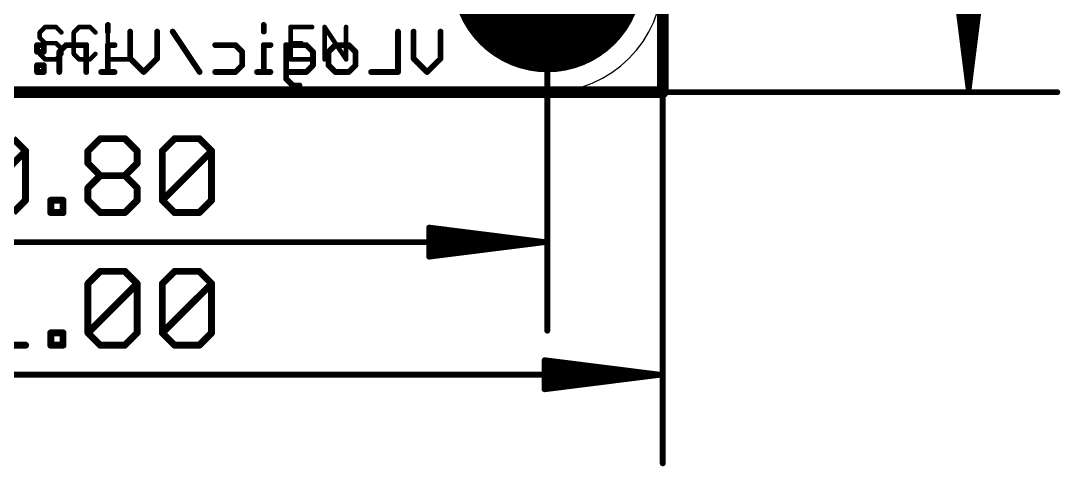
# Model space of a CAD drawing. Extents: x -1.2 to 34.1, y -8.2 to 17.9.
# Drawn here: x 11.27 to 34.15, y -8.24 to 1.57 of the extents above; entities that cross this region are included whole.
import ezdxf

# ---------------------------------------------------------------- set-up
doc = ezdxf.new("R2010")
doc.units = 0
for name, color, linetype in [('1', 12, 'CONTINUOUS'), ('16', 5, 'CONTINUOUS'), ('17', 110, 'CONTINUOUS'), ('20', 53, 'CONTINUOUS'), ('21', 40, 'CONTINUOUS'), ('22', 6, 'CONTINUOUS'), ('29', 253, 'CONTINUOUS'), ('30', 253, 'CONTINUOUS'), ('39', 12, 'CONTINUOUS'), ('40', 132, 'CONTINUOUS'), ('41', 12, 'CONTINUOUS'), ('42', 132, 'CONTINUOUS'), ('44', 253, 'CONTINUOUS'), ('47', 253, 'CONTINUOUS')]:
    doc.layers.add(name, color=color, linetype=linetype)

# ---------------------------------------------------------------- blocks, each defined once
blk = doc.blocks.new('ROUNDP')
at = {"const_width": 0.5}
blk.add_lwpolyline([(0, -0.25, 1), (0, 0.25, 1), (0, -0.25)], format="xyb", dxfattribs=at)

msp = doc.modelspace()

# ---------------------------------------------------------------- linework, layer by layer
at = {"layer": '1', "const_width": 0.254}
for points in [[(25.4, 17.78), (25.4, 0)], [(25.4, 0), (0, 0)]]:
    msp.add_lwpolyline(points, dxfattribs=at)
at = {"layer": '1', "const_width": 0.127}
for points in [[(25.3365, 0, 1), (25.4635, 0)], [(25.4, -0.0635, 1), (25.4, 0.0635)]]:
    msp.add_lwpolyline(points, format="xyb", dxfattribs=at)
at = {"layer": '16', "const_width": 0.254}
for points in [[(25.4, 17.78), (25.4, 0)], [(25.4, 0), (0, 0)]]:
    msp.add_lwpolyline(points, dxfattribs=at)
at = {"layer": '16', "const_width": 0.127}
for points in [[(25.3365, 0, 1), (25.4635, 0)], [(25.4, -0.0635, 1), (25.4, 0.0635)]]:
    msp.add_lwpolyline(points, format="xyb", dxfattribs=at)
at = {"layer": '20'}
msp.add_line((2.54, 0), (22.86, 0), dxfattribs=at)
msp.add_arc((22.86, 2.54), 2.54, 270, 0, dxfattribs=at)
at = {"layer": '21'}
for points, const_width in [([(22.86, 0.54, 1), (22.86, 4.54, 1), (22.86, 0.54)], 0.2032), ([(11.8103, 1.4611, 1), (11.8103, 1.4103)], 0.0508), ([(11.8283, 1.4177, 1), (11.7924, 1.4537)], 0.0508), ([(12.0655, 1.4537, 1), (12.0296, 1.4177)], 0.0508), ([(12.0476, 1.4103, 1), (12.0476, 1.4611)], 0.0508), ([(12.5587, 1.4611, 1), (12.5587, 1.4103)], 0.0508), ([(12.5767, 1.4177, 1), (12.5408, 1.4537)], 0.0508), ([(12.814, 1.4537, 1), (12.778, 1.4177)], 0.0508), ([(12.796, 1.4103, 1), (12.796, 1.4611)], 0.0508), ([(13.2139, 1.4357, 1), (13.1631, 1.4357)], 0.0508), ([(17.2094, 1.4611, 1), (17.2094, 1.4103)], 0.0508), ([(17.2348, 1.4357, 1), (17.184, 1.4357)], 0.0508), ([(17.6839, 1.4103, 1), (17.6839, 1.4611)], 0.0508), ([(17.9832, 1.4357, 1), (17.9324, 1.4357)], 0.0508), ([(17.9789, 1.4498, 1), (17.9367, 1.4216)], 0.0508), ([(18.4577, 1.4357, 1), (18.4069, 1.4357)], 0.0508), ([(11.7171, 1.3171, 1), (11.6663, 1.3171)], 0.0508), ([(11.6737, 1.335, 1), (11.7096, 1.2991)], 0.0508), ([(11.7096, 1.2164, 1), (11.6737, 1.1805)], 0.0508), ([(11.6663, 1.1984, 1), (11.7171, 1.1984)], 0.0508), ([(12.1483, 1.2991, 1), (12.1842, 1.335)], 0.0508), ([(12.4655, 1.3171, 1), (12.4147, 1.3171)], 0.0508), ([(12.4221, 1.335, 1), (12.4581, 1.2991)], 0.0508), ([(12.8967, 1.2991, 1), (12.9326, 1.335)], 0.0508), ([(11.8103, 1.1052, 1), (11.8103, 1.0544)], 0.0508), ([(11.7924, 1.0618, 1), (11.8283, 1.0978)], 0.0508), ([(12.0655, 1.0978, 1), (12.0296, 1.0618)], 0.0508), ([(12.0476, 1.0544, 1), (12.0476, 1.1052)], 0.0508), ([(12.1916, 0.9612, 1), (12.1408, 0.9612)], 0.0508), ([(12.1483, 0.9432, 1), (12.1842, 0.9791)], 0.0508), ([(17.2094, 1.1052, 1), (17.2094, 1.0544)], 0.0508), ([(17.4467, 1.0544, 1), (17.4467, 1.1052)], 0.0508), ([(11.7096, 0.8605, 1), (11.6737, 0.8246)], 0.0508), ([(11.8103, 0.7493, 1), (11.8103, 0.6985)], 0.0508), ([(11.7924, 0.7059, 1), (11.8283, 0.7419)], 0.0508), ([(12.0296, 0.7419, 1), (12.0655, 0.7059)], 0.0508), ([(12.0476, 0.6985, 1), (12.0476, 0.7493)], 0.0508), ([(12.1408, 0.8425, 1), (12.1916, 0.8425)], 0.0508), ([(12.1842, 0.8246, 1), (12.1483, 0.8605)], 0.0508), ([(12.4581, 0.8605, 1), (12.4221, 0.8246)], 0.0508), ([(12.4147, 0.8425, 1), (12.4655, 0.8425)], 0.0508), ([(12.5587, 0.7493, 1), (12.5587, 0.6985)], 0.0508), ([(12.5408, 0.7059, 1), (12.5767, 0.7419)], 0.0508), ([(12.778, 0.7419, 1), (12.814, 0.7059)], 0.0508), ([(12.796, 0.6985, 1), (12.796, 0.7493)], 0.0508), ([(12.9326, 0.8246, 1), (12.8967, 0.8605)], 0.0508), ([(13.1885, 0.7493, 1), (13.1885, 0.6985)], 0.0508), ([(13.1631, 0.7239, 1), (13.2139, 0.7239)], 0.0508), ([(13.663, 0.6985, 1), (13.663, 0.7493)], 0.0508), ([(17.2094, 0.7493, 1), (17.2094, 0.6985)], 0.0508), ([(17.184, 0.7239, 1), (17.2348, 0.7239)], 0.0508), ([(17.6839, 0.6985, 1), (17.6839, 0.7493)], 0.0508), ([(17.9324, 0.7239, 1), (17.9832, 0.7239)], 0.0508), ([(18.4069, 0.7239, 1), (18.4577, 0.7239)], 0.0508), ([(18.4112, 0.7098, 1), (18.4535, 0.738)], 0.0508)]:
    msp.add_lwpolyline(points, format="xyb", dxfattribs=dict(at, const_width=const_width))
at = {"layer": '21', "const_width": 0.1016}
for points in [[(11.8103, 1.4357), (11.6917, 1.3171)], [(12.0476, 1.4357), (11.8103, 1.4357)], [(12.1662, 1.3171), (12.0476, 1.4357)], [(12.5587, 1.4357), (12.4401, 1.3171)], [(12.796, 1.4357), (12.5587, 1.4357)], [(12.9146, 1.3171), (12.796, 1.4357)], [(13.1885, 1.4357), (13.1885, 0.7239)], [(17.6839, 1.4357), (17.2094, 1.4357)], [(17.2094, 1.4357), (17.2094, 0.7239)], [(17.9578, 0.7239), (17.9578, 1.4357)], [(17.9578, 1.4357), (18.4323, 0.7239)], [(18.4323, 0.7239), (18.4323, 1.4357)], [(11.6917, 1.3171), (11.6917, 1.1984)], [(11.6917, 1.1984), (11.8103, 1.0798)], [(12.4401, 1.3171), (12.4401, 0.8425)], [(11.8103, 1.0798), (12.0476, 1.0798)], [(12.0476, 1.0798), (12.1662, 0.9612)], [(12.1662, 0.9612), (12.1662, 0.8425)], [(17.2094, 1.0798), (17.4467, 1.0798)], [(11.8103, 0.7239), (11.6917, 0.8425)], [(12.0476, 0.7239), (11.8103, 0.7239)], [(12.1662, 0.8425), (12.0476, 0.7239)], [(12.4401, 0.8425), (12.5587, 0.7239)], [(12.5587, 0.7239), (12.796, 0.7239)], [(12.796, 0.7239), (12.9146, 0.8425)], [(13.1885, 0.7239), (13.663, 0.7239)], [(17.2094, 0.7239), (17.6839, 0.7239)]]:
    msp.add_lwpolyline(points, dxfattribs=at)
at = {"layer": '22', "const_width": 0.0635}
for points in [[(13.2216, 1.4826, 1), (13.1581, 1.4826)], [(13.7122, 1.3343, 1), (13.6487, 1.3343)], [(14.3054, 1.3343, 1), (14.2419, 1.3343)], [(14.6424, 1.3519, 1), (14.5896, 1.3166)], [(16.6518, 1.4826, 1), (16.5883, 1.4826)], [(19.6067, 1.3343, 1), (19.5432, 1.3343)], [(19.949, 1.3343, 1), (19.8855, 1.3343)], [(20.5422, 1.3343, 1), (20.4787, 1.3343)], [(13.1581, 1.3343, 1), (13.2216, 1.3343)], [(16.5883, 1.3343, 1), (16.6518, 1.3343)], [(11.6624, 1.0377, 1), (11.5989, 1.0377)], [(11.5989, 0.8894, 1), (11.6624, 0.8894)], [(11.6307, 1.0694, 1), (11.6307, 1.0059)], [(11.6307, 0.9211, 1), (11.6307, 0.8576)], [(11.8107, 1.0377, 1), (11.7472, 1.0377)], [(11.7472, 0.8894, 1), (11.8107, 0.8894)], [(11.779, 1.0059, 1), (11.779, 1.0694)], [(11.779, 0.8576, 1), (11.779, 0.9211)], [(12.153, 0.8894, 1), (12.0895, 0.8894)], [(12.0988, 0.9118, 1), (12.1437, 0.8669)], [(12.2696, 1.0694, 1), (12.2696, 1.0059)], [(12.292, 1.0152, 1), (12.2471, 1.0601)], [(12.7462, 1.0377, 1), (12.6827, 1.0377)], [(12.7145, 1.0059, 1), (12.7145, 1.0694)], [(13.2216, 1.0377, 1), (13.1581, 1.0377)], [(13.1899, 1.0694, 1), (13.1899, 1.0059)], [(13.3381, 1.0059, 1), (13.3381, 1.0694)], [(15.5515, 1.0694, 1), (15.5515, 1.0059)], [(16.0189, 1.0601, 1), (15.974, 1.0152)], [(15.9964, 1.0059, 1), (15.9964, 1.0694)], [(16.1765, 0.8894, 1), (16.113, 0.8894)], [(16.1223, 0.8669, 1), (16.1672, 0.9118)], [(16.6518, 1.0377, 1), (16.5883, 1.0377)], [(16.6201, 1.0694, 1), (16.6201, 1.0059)], [(16.7684, 1.0059, 1), (16.7684, 1.0694)], [(17.1107, 1.0694, 1), (17.1107, 1.0059)], [(17.1425, 1.0377, 1), (17.079, 1.0377)], [(17.5781, 1.0601, 1), (17.5332, 1.0152)], [(17.5556, 1.0059, 1), (17.5556, 1.0694)], [(17.7356, 0.8894, 1), (17.6722, 0.8894)], [(17.6814, 0.8669, 1), (17.7264, 0.9118)], [(18.078, 0.8894, 1), (18.0145, 0.8894)], [(18.0238, 0.9118, 1), (18.0687, 0.8669)], [(18.1945, 1.0694, 1), (18.1945, 1.0059)], [(18.217, 1.0152, 1), (18.1721, 1.0601)], [(18.5136, 1.0601, 1), (18.4687, 1.0152)], [(18.4911, 1.0059, 1), (18.4911, 1.0694)], [(18.6712, 0.8894, 1), (18.6077, 0.8894)], [(18.617, 0.8669, 1), (18.6619, 0.9118)], [(13.7029, 0.7635, 1), (13.658, 0.7186)], [(13.6487, 0.7411, 1), (13.7122, 0.7411)], [(14.2419, 0.7411, 1), (14.3054, 0.7411)], [(14.2961, 0.7186, 1), (14.2512, 0.7635)], [(19.9397, 0.7635, 1), (19.8948, 0.7186)], [(19.8855, 0.7411, 1), (19.949, 0.7411)], [(20.4787, 0.7411, 1), (20.5422, 0.7411)], [(20.5329, 0.7186, 1), (20.488, 0.7635)], [(11.6624, 0.5928, 1), (11.5989, 0.5928)], [(11.5989, 0.4445, 1), (11.6624, 0.4445)], [(11.6307, 0.6245, 1), (11.6307, 0.561)], [(11.6307, 0.4763, 1), (11.6307, 0.4128)], [(11.8107, 0.5928, 1), (11.7472, 0.5928)], [(11.7472, 0.4445, 1), (11.8107, 0.4445)], [(11.779, 0.561, 1), (11.779, 0.6245)], [(11.779, 0.4128, 1), (11.779, 0.4763)], [(12.0895, 0.4445, 1), (12.153, 0.4445)], [(12.6827, 0.4445, 1), (12.7462, 0.4445)], [(13.0416, 0.4763, 1), (13.0416, 0.4128)], [(13.1581, 0.4445, 1), (13.2216, 0.4445)], [(13.3381, 0.4128, 1), (13.3381, 0.4763)], [(13.9546, 0.467, 1), (13.9995, 0.422)], [(13.9546, 0.422, 1), (13.9995, 0.467)], [(15.1828, 0.4269, 1), (15.2356, 0.4621)], [(15.5515, 0.4763, 1), (15.5515, 0.4128)], [(15.974, 0.467, 1), (16.0189, 0.422)], [(15.9964, 0.4128, 1), (15.9964, 0.4763)], [(16.113, 0.5928, 1), (16.1765, 0.5928)], [(16.1672, 0.5703, 1), (16.1223, 0.6152)], [(16.4718, 0.4763, 1), (16.4718, 0.4128)], [(16.5883, 0.4445, 1), (16.6518, 0.4445)], [(16.7684, 0.4128, 1), (16.7684, 0.4763)], [(17.1107, 0.4763, 1), (17.1107, 0.4128)], [(17.5332, 0.467, 1), (17.5781, 0.422)], [(17.5556, 0.4128, 1), (17.5556, 0.4763)], [(17.6722, 0.5928, 1), (17.7356, 0.5928)], [(17.7264, 0.5703, 1), (17.6814, 0.6152)], [(18.0687, 0.6152, 1), (18.0238, 0.5703)], [(18.0145, 0.5928, 1), (18.078, 0.5928)], [(18.1945, 0.4763, 1), (18.1945, 0.4128)], [(18.1721, 0.422, 1), (18.217, 0.467)], [(18.4687, 0.467, 1), (18.5136, 0.422)], [(18.4911, 0.4128, 1), (18.4911, 0.4763)], [(18.6077, 0.5928, 1), (18.6712, 0.5928)], [(18.6619, 0.5703, 1), (18.617, 0.6152)], [(18.9818, 0.4763, 1), (18.9818, 0.4128)], [(19.5432, 0.4445, 1), (19.6067, 0.4445)], [(19.5749, 0.4128, 1), (19.5749, 0.4763)], [(20.1914, 0.467, 1), (20.2363, 0.422)], [(20.1914, 0.422, 1), (20.2363, 0.467)], [(17.1332, 0.3187, 1), (17.0883, 0.2738)], [(17.079, 0.2962, 1), (17.1425, 0.2962)], [(17.259, 0.1797, 1), (17.259, 0.1162)], [(17.2366, 0.1255, 1), (17.2815, 0.1704)], [(17.4073, 0.1162, 1), (17.4073, 0.1797)]]:
    msp.add_lwpolyline(points, format="xyb", dxfattribs=at)
at = {"layer": '22', "const_width": 0.127}
for points in [[(13.1899, 1.4826), (13.1899, 1.3343)], [(13.6805, 0.7411), (13.6805, 1.3343)], [(14.2737, 1.3343), (14.2737, 0.7411)], [(15.2092, 0.4445), (14.616, 1.3343)], [(16.6201, 1.4826), (16.6201, 1.3343)], [(19.5749, 1.3343), (19.5749, 0.4445)], [(19.9173, 0.7411), (19.9173, 1.3343)], [(20.5105, 1.3343), (20.5105, 0.7411)], [(11.779, 1.0377), (11.6307, 1.0377)], [(11.6307, 1.0377), (11.6307, 0.8894)], [(11.6307, 0.8894), (11.779, 0.8894)], [(11.779, 0.8894), (11.779, 1.0377)], [(12.2696, 1.0377), (12.1213, 0.8894)], [(12.1213, 0.8894), (12.1213, 0.4445)], [(12.7145, 1.0377), (12.2696, 1.0377)], [(12.7145, 0.4445), (12.7145, 1.0377)], [(13.3381, 1.0377), (13.1899, 1.0377)], [(13.1899, 1.0377), (13.1899, 0.4445)], [(15.5515, 1.0377), (15.9964, 1.0377)], [(15.9964, 1.0377), (16.1447, 0.8894)], [(16.1447, 0.8894), (16.1447, 0.5928)], [(16.7684, 1.0377), (16.6201, 1.0377)], [(16.6201, 1.0377), (16.6201, 0.4445)], [(17.1107, 0.2962), (17.1107, 1.0377)], [(17.1107, 1.0377), (17.5556, 1.0377)], [(17.5556, 1.0377), (17.7039, 0.8894)], [(17.7039, 0.8894), (17.7039, 0.5928)], [(18.0462, 0.8894), (18.1945, 1.0377)], [(18.0462, 0.5928), (18.0462, 0.8894)], [(18.1945, 1.0377), (18.4911, 1.0377)], [(18.4911, 1.0377), (18.6394, 0.8894)], [(18.6394, 0.8894), (18.6394, 0.5928)], [(13.9771, 0.4445), (13.6805, 0.7411)], [(14.2737, 0.7411), (13.9771, 0.4445)], [(20.2139, 0.4445), (19.9173, 0.7411)], [(20.5105, 0.7411), (20.2139, 0.4445)], [(11.779, 0.5928), (11.6307, 0.5928)], [(11.6307, 0.5928), (11.6307, 0.4445)], [(11.6307, 0.4445), (11.779, 0.4445)], [(11.779, 0.4445), (11.779, 0.5928)], [(13.3381, 0.4445), (13.0416, 0.4445)], [(15.9964, 0.4445), (15.5515, 0.4445)], [(16.1447, 0.5928), (15.9964, 0.4445)], [(16.7684, 0.4445), (16.4718, 0.4445)], [(17.5556, 0.4445), (17.1107, 0.4445)], [(17.7039, 0.5928), (17.5556, 0.4445)], [(18.1945, 0.4445), (18.0462, 0.5928)], [(18.4911, 0.4445), (18.1945, 0.4445)], [(18.6394, 0.5928), (18.4911, 0.4445)], [(19.5749, 0.4445), (18.9818, 0.4445)], [(17.259, 0.1479), (17.1107, 0.2962)], [(17.4073, 0.1479), (17.259, 0.1479)]]:
    msp.add_lwpolyline(points, dxfattribs=at)
at = {"layer": '39', "const_width": 2.032}
msp.add_lwpolyline([(22.86, 1.54, 1), (22.86, 3.54, 1), (22.86, 1.54)], format="xyb", dxfattribs=at)
at = {"layer": '40', "const_width": 2.032}
msp.add_lwpolyline([(22.86, 1.54, 1), (22.86, 3.54, 1), (22.86, 1.54)], format="xyb", dxfattribs=at)
at = {"layer": '41', "const_width": 2.032}
msp.add_lwpolyline([(22.86, 1.54, 1), (22.86, 3.54, 1), (22.86, 1.54)], format="xyb", dxfattribs=at)
at = {"layer": '42', "const_width": 2.032}
msp.add_lwpolyline([(22.86, 1.54, 1), (22.86, 3.54, 1), (22.86, 1.54)], format="xyb", dxfattribs=at)
at = {"layer": '44'}
msp.add_circle((22.86, 2.54), 1.25, dxfattribs=at)
at = {"layer": '47'}
for points, const_width in [([(32.131, 0.065), (32.131, 17.715)], 0.13), ([(25.4, 9.144), (25.4, -8.173)], 0.13), ([(22.86, 2.54), (22.86, -5.252)], 0.13), ([(32.131, 0.065), (31.8118, 2.6)], 0.13), ([(32.131, 0.065), (31.871, 2.6)], 0.13), ([(32.131, 0.065), (32.001, 2.6)], 0.13), ([(32.4502, 2.6), (32.131, 0.065)], 0.13), ([(32.261, 2.6), (32.131, 0.065)], 0.13), ([(32.391, 2.6), (32.131, 0.065)], 0.13), ([(13.208, 0), (34.081, 0)], 0.13), ([(11.1083, -1.0243), (11.3795, -1.2955)], 0.1524), ([(12.7505, -1.2955), (13.0217, -1.0243)], 0.1524), ([(13.0217, -1.0243), (13.564, -1.0243)], 0.1524), ([(13.564, -1.0243), (13.8352, -1.2955)], 0.1524), ([(14.3877, -1.2955), (14.6589, -1.0243)], 0.1524), ([(14.6589, -1.0243), (15.2012, -1.0243)], 0.1524), ([(15.2012, -1.0243), (15.4724, -1.2955)], 0.1524), ([(10.2948, -2.3801), (11.3795, -1.2955)], 0.1524), ([(11.3795, -1.2955), (11.3795, -2.3801)], 0.1524), ([(12.7505, -1.5666), (12.7505, -1.2955)], 0.1524), ([(13.8352, -1.2955), (13.8352, -1.5666)], 0.1524), ([(14.3877, -2.3801), (14.3877, -1.2955)], 0.1524), ([(14.3877, -2.3801), (15.4724, -1.2955)], 0.1524), ([(15.4724, -1.2955), (15.4724, -2.3801)], 0.1524), ([(13.0217, -1.8378), (12.7505, -1.5666)], 0.1524), ([(13.8352, -1.5666), (13.564, -1.8378)], 0.1524), ([(12.7505, -2.109), (13.0217, -1.8378)], 0.1524), ([(13.0217, -1.8378), (13.564, -1.8378)], 0.1524), ([(13.564, -1.8378), (13.8352, -2.109)], 0.1524), ([(12.7505, -2.3801), (12.7505, -2.109)], 0.1524), ([(13.8352, -2.109), (13.8352, -2.3801)], 0.1524), ([(11.3795, -2.3801), (11.1083, -2.6513)], 0.1524), ([(11.932, -2.6513), (11.932, -2.3801)], 0.1524), ([(11.932, -2.3801), (12.2031, -2.3801)], 0.1524), ([(12.2031, -2.3801), (12.2031, -2.6513)], 0.1524), ([(13.0217, -2.6513), (12.7505, -2.3801)], 0.1524), ([(13.8352, -2.3801), (13.564, -2.6513)], 0.1524), ([(14.6589, -2.6513), (14.3877, -2.3801)], 0.1524), ([(15.4724, -2.3801), (15.2012, -2.6513)], 0.1524), ([(12.2031, -2.6513), (11.932, -2.6513)], 0.1524), ([(13.564, -2.6513), (13.0217, -2.6513)], 0.1524), ([(15.2012, -2.6513), (14.6589, -2.6513)], 0.1524), ([(22.795, -3.302), (20.26, -2.9828)], 0.13), ([(20.26, -2.9828), (20.26, -3.6212)], 0.13), ([(22.795, -3.302), (20.26, -3.042)], 0.13), ([(22.795, -3.302), (20.26, -3.172)], 0.13), ([(22.795, -3.302), (2.605, -3.302)], 0.13), ([(20.26, -3.6212), (22.795, -3.302)], 0.13), ([(20.26, -3.432), (22.795, -3.302)], 0.13), ([(20.26, -3.562), (22.795, -3.302)], 0.13), ([(12.7505, -4.2165), (13.0217, -3.9453)], 0.1524), ([(13.0217, -3.9453), (13.564, -3.9453)], 0.1524), ([(13.564, -3.9453), (13.8352, -4.2165)], 0.1524), ([(14.3877, -4.2165), (14.6589, -3.9453)], 0.1524), ([(14.6589, -3.9453), (15.2012, -3.9453)], 0.1524), ([(15.2012, -3.9453), (15.4724, -4.2165)], 0.1524), ([(12.7505, -5.3011), (12.7505, -4.2165)], 0.1524), ([(12.7505, -5.3011), (13.8352, -4.2165)], 0.1524), ([(13.8352, -4.2165), (13.8352, -5.3011)], 0.1524), ([(14.3877, -5.3011), (14.3877, -4.2165)], 0.1524), ([(14.3877, -5.3011), (15.4724, -4.2165)], 0.1524), ([(15.4724, -4.2165), (15.4724, -5.3011)], 0.1524), ([(11.932, -5.5723), (11.932, -5.3011)], 0.1524), ([(11.932, -5.3011), (12.2031, -5.3011)], 0.1524), ([(12.2031, -5.3011), (12.2031, -5.5723)], 0.1524), ([(13.0217, -5.5723), (12.7505, -5.3011)], 0.1524), ([(13.8352, -5.3011), (13.564, -5.5723)], 0.1524), ([(14.6589, -5.5723), (14.3877, -5.3011)], 0.1524), ([(15.4724, -5.3011), (15.2012, -5.5723)], 0.1524), ([(10.2948, -5.5723), (11.3795, -5.5723)], 0.1524), ([(12.2031, -5.5723), (11.932, -5.5723)], 0.1524), ([(13.564, -5.5723), (13.0217, -5.5723)], 0.1524), ([(15.2012, -5.5723), (14.6589, -5.5723)], 0.1524), ([(25.335, -6.223), (22.8, -5.9038)], 0.13), ([(22.8, -5.9038), (22.8, -6.5422)], 0.13), ([(25.335, -6.223), (22.8, -5.963)], 0.13), ([(25.335, -6.223), (0.065, -6.223)], 0.13), ([(25.335, -6.223), (22.8, -6.093)], 0.13), ([(22.8, -6.5422), (25.335, -6.223)], 0.13), ([(22.8, -6.353), (25.335, -6.223)], 0.13), ([(22.8, -6.483), (25.335, -6.223)], 0.13)]:
    msp.add_lwpolyline(points, dxfattribs=dict(at, const_width=const_width))
for points, const_width in [([(13.208, 0.0325, 1), (13.208, -0.0325)], 0.065), ([(32.0988, 0.0691, 1), (32.1632, 0.0609)], 0.065), ([(32.0987, 0.0683, 1), (32.1633, 0.0617)], 0.065), ([(32.0985, 0.0633, 1), (32.1635, 0.0667)], 0.065), ([(32.0985, 0.0667, 1), (32.1635, 0.0633)], 0.065), ([(32.0985, 0.065, 1), (32.1635, 0.065)], 0.065), ([(32.0987, 0.0617, 1), (32.1633, 0.0683)], 0.065), ([(32.0988, 0.0609, 1), (32.1632, 0.0691)], 0.065), ([(34.081, -0.0325, 1), (34.081, 0.0325)], 0.065), ([(13.0217, -0.9862, 1), (13.0217, -1.0624)], 0.0762), ([(13.0486, -1.0513, 1), (12.9948, -0.9974)], 0.0762), ([(13.591, -0.9974, 1), (13.5371, -1.0513)], 0.0762), ([(13.564, -1.0624, 1), (13.564, -0.9862)], 0.0762), ([(14.6589, -0.9862, 1), (14.6589, -1.0624)], 0.0762), ([(14.6858, -1.0513, 1), (14.6319, -0.9974)], 0.0762), ([(15.2281, -0.9974, 1), (15.1743, -1.0513)], 0.0762), ([(15.2012, -1.0624, 1), (15.2012, -0.9862)], 0.0762), ([(11.4176, -1.2955, 1), (11.3414, -1.2955)], 0.0762), ([(11.4064, -1.3224, 1), (11.3525, -1.2685)], 0.0762), ([(11.3525, -1.3224, 1), (11.4064, -1.2685)], 0.0762), ([(12.7886, -1.2955, 1), (12.7124, -1.2955)], 0.0762), ([(12.7236, -1.2685, 1), (12.7775, -1.3224)], 0.0762), ([(13.8733, -1.2955, 1), (13.7971, -1.2955)], 0.0762), ([(13.8083, -1.3224, 1), (13.8621, -1.2685)], 0.0762), ([(14.4258, -1.2955, 1), (14.3496, -1.2955)], 0.0762), ([(14.3608, -1.2685, 1), (14.4146, -1.3224)], 0.0762), ([(15.5105, -1.2955, 1), (15.4343, -1.2955)], 0.0762), ([(15.4993, -1.3224, 1), (15.4454, -1.2685)], 0.0762), ([(15.4454, -1.3224, 1), (15.4993, -1.2685)], 0.0762), ([(12.7775, -1.5397, 1), (12.7236, -1.5936)], 0.0762), ([(12.7124, -1.5666, 1), (12.7886, -1.5666)], 0.0762), ([(13.7971, -1.5666, 1), (13.8733, -1.5666)], 0.0762), ([(13.8621, -1.5936, 1), (13.8083, -1.5397)], 0.0762), ([(13.0217, -1.7997, 1), (13.0217, -1.8759)], 0.0762), ([(13.0486, -1.8647, 1), (12.9948, -1.8109)], 0.0762), ([(12.9948, -1.8647, 1), (13.0486, -1.8109)], 0.0762), ([(13.591, -1.8109, 1), (13.5371, -1.8647)], 0.0762), ([(13.5371, -1.8109, 1), (13.591, -1.8647)], 0.0762), ([(13.564, -1.8759, 1), (13.564, -1.7997)], 0.0762), ([(12.7886, -2.109, 1), (12.7124, -2.109)], 0.0762), ([(12.7236, -2.082, 1), (12.7775, -2.1359)], 0.0762), ([(13.8733, -2.109, 1), (13.7971, -2.109)], 0.0762), ([(13.8083, -2.1359, 1), (13.8621, -2.082)], 0.0762), ([(11.3414, -2.3801, 1), (11.4176, -2.3801)], 0.0762), ([(11.4064, -2.4071, 1), (11.3525, -2.3532)], 0.0762), ([(11.9701, -2.3801, 1), (11.8939, -2.3801)], 0.0762), ([(11.932, -2.342, 1), (11.932, -2.4182)], 0.0762), ([(12.2412, -2.3801, 1), (12.165, -2.3801)], 0.0762), ([(12.2031, -2.4182, 1), (12.2031, -2.342)], 0.0762), ([(12.7775, -2.3532, 1), (12.7236, -2.4071)], 0.0762), ([(12.7124, -2.3801, 1), (12.7886, -2.3801)], 0.0762), ([(13.7971, -2.3801, 1), (13.8733, -2.3801)], 0.0762), ([(13.8621, -2.4071, 1), (13.8083, -2.3532)], 0.0762), ([(14.4146, -2.3532, 1), (14.3608, -2.4071)], 0.0762), ([(14.3608, -2.3532, 1), (14.4146, -2.4071)], 0.0762), ([(14.3496, -2.3801, 1), (14.4258, -2.3801)], 0.0762), ([(15.4343, -2.3801, 1), (15.5105, -2.3801)], 0.0762), ([(15.4993, -2.4071, 1), (15.4454, -2.3532)], 0.0762), ([(11.932, -2.6132, 1), (11.932, -2.6894)], 0.0762), ([(11.8939, -2.6513, 1), (11.9701, -2.6513)], 0.0762), ([(12.165, -2.6513, 1), (12.2412, -2.6513)], 0.0762), ([(12.2031, -2.6894, 1), (12.2031, -2.6132)], 0.0762), ([(13.0217, -2.6132, 1), (13.0217, -2.6894)], 0.0762), ([(12.9948, -2.6782, 1), (13.0486, -2.6244)], 0.0762), ([(13.5371, -2.6244, 1), (13.591, -2.6782)], 0.0762), ([(13.564, -2.6894, 1), (13.564, -2.6132)], 0.0762), ([(14.6589, -2.6132, 1), (14.6589, -2.6894)], 0.0762), ([(14.6319, -2.6782, 1), (14.6858, -2.6244)], 0.0762), ([(15.1743, -2.6244, 1), (15.2281, -2.6782)], 0.0762), ([(15.2012, -2.6894, 1), (15.2012, -2.6132)], 0.0762), ([(20.2641, -2.9505, 1), (20.2559, -3.015)], 0.065), ([(20.2925, -2.9828, 1), (20.2275, -2.9828)], 0.065), ([(20.2633, -3.0097, 1), (20.2567, -3.0743)], 0.065), ([(20.2617, -3.1395, 1), (20.2583, -3.2045)], 0.065), ([(20.2583, -3.3995, 1), (20.2617, -3.4645)], 0.065), ([(22.7991, -3.3342, 1), (22.7909, -3.2698)], 0.065), ([(22.7909, -3.3342, 1), (22.7991, -3.2698)], 0.065), ([(22.7983, -3.3343, 1), (22.7917, -3.2697)], 0.065), ([(22.7917, -3.3343, 1), (22.7983, -3.2697)], 0.065), ([(22.7933, -3.3345, 1), (22.7967, -3.2695)], 0.065), ([(22.7967, -3.3345, 1), (22.7933, -3.2695)], 0.065), ([(22.795, -3.3345, 1), (22.795, -3.2695)], 0.065), ([(20.2567, -3.5297, 1), (20.2633, -3.5943)], 0.065), ([(20.2559, -3.589, 1), (20.2641, -3.6535)], 0.065), ([(20.2275, -3.6212, 1), (20.2925, -3.6212)], 0.065), ([(13.0217, -3.9072, 1), (13.0217, -3.9834)], 0.0762), ([(13.0486, -3.9723, 1), (12.9948, -3.9184)], 0.0762), ([(13.591, -3.9184, 1), (13.5371, -3.9723)], 0.0762), ([(13.564, -3.9834, 1), (13.564, -3.9072)], 0.0762), ([(14.6589, -3.9072, 1), (14.6589, -3.9834)], 0.0762), ([(14.6858, -3.9723, 1), (14.6319, -3.9184)], 0.0762), ([(15.2281, -3.9184, 1), (15.1743, -3.9723)], 0.0762), ([(15.2012, -3.9834, 1), (15.2012, -3.9072)], 0.0762), ([(12.7886, -4.2165, 1), (12.7124, -4.2165)], 0.0762), ([(12.7236, -4.1895, 1), (12.7775, -4.2434)], 0.0762), ([(13.8733, -4.2165, 1), (13.7971, -4.2165)], 0.0762), ([(13.8621, -4.2434, 1), (13.8083, -4.1895)], 0.0762), ([(13.8083, -4.2434, 1), (13.8621, -4.1895)], 0.0762), ([(14.4258, -4.2165, 1), (14.3496, -4.2165)], 0.0762), ([(14.3608, -4.1895, 1), (14.4146, -4.2434)], 0.0762), ([(15.5105, -4.2165, 1), (15.4343, -4.2165)], 0.0762), ([(15.4993, -4.2434, 1), (15.4454, -4.1895)], 0.0762), ([(15.4454, -4.2434, 1), (15.4993, -4.1895)], 0.0762), ([(11.9701, -5.3011, 1), (11.8939, -5.3011)], 0.0762), ([(11.932, -5.263, 1), (11.932, -5.3392)], 0.0762), ([(12.2412, -5.3011, 1), (12.165, -5.3011)], 0.0762), ([(12.2031, -5.3392, 1), (12.2031, -5.263)], 0.0762), ([(12.7775, -5.2742, 1), (12.7236, -5.3281)], 0.0762), ([(12.7236, -5.2742, 1), (12.7775, -5.3281)], 0.0762), ([(13.8621, -5.3281, 1), (13.8083, -5.2742)], 0.0762), ([(14.4146, -5.2742, 1), (14.3608, -5.3281)], 0.0762), ([(14.3608, -5.2742, 1), (14.4146, -5.3281)], 0.0762), ([(15.4993, -5.3281, 1), (15.4454, -5.2742)], 0.0762), ([(22.8275, -5.252, 1), (22.8925, -5.252)], 0.065), ([(12.7124, -5.3011, 1), (12.7886, -5.3011)], 0.0762), ([(13.7971, -5.3011, 1), (13.8733, -5.3011)], 0.0762), ([(14.3496, -5.3011, 1), (14.4258, -5.3011)], 0.0762), ([(15.4343, -5.3011, 1), (15.5105, -5.3011)], 0.0762), ([(11.3795, -5.6104, 1), (11.3795, -5.5342)], 0.0762), ([(11.932, -5.5342, 1), (11.932, -5.6104)], 0.0762), ([(11.8939, -5.5723, 1), (11.9701, -5.5723)], 0.0762), ([(12.165, -5.5723, 1), (12.2412, -5.5723)], 0.0762), ([(12.2031, -5.6104, 1), (12.2031, -5.5342)], 0.0762), ([(13.0217, -5.5342, 1), (13.0217, -5.6104)], 0.0762), ([(12.9948, -5.5992, 1), (13.0486, -5.5454)], 0.0762), ([(13.5371, -5.5454, 1), (13.591, -5.5992)], 0.0762), ([(13.564, -5.6104, 1), (13.564, -5.5342)], 0.0762), ([(14.6589, -5.5342, 1), (14.6589, -5.6104)], 0.0762), ([(14.6319, -5.5992, 1), (14.6858, -5.5454)], 0.0762), ([(15.1743, -5.5454, 1), (15.2281, -5.5992)], 0.0762), ([(15.2012, -5.6104, 1), (15.2012, -5.5342)], 0.0762), ([(22.8041, -5.8715, 1), (22.7959, -5.936)], 0.065), ([(22.8325, -5.9038, 1), (22.7675, -5.9038)], 0.065), ([(22.8033, -5.9307, 1), (22.7967, -5.9953)], 0.065), ([(22.8017, -6.0605, 1), (22.7983, -6.1255)], 0.065), ([(25.3391, -6.2552, 1), (25.3309, -6.1908)], 0.065), ([(25.3309, -6.2552, 1), (25.3391, -6.1908)], 0.065), ([(25.3383, -6.2553, 1), (25.3317, -6.1907)], 0.065), ([(25.3317, -6.2553, 1), (25.3383, -6.1907)], 0.065), ([(25.3333, -6.2555, 1), (25.3367, -6.1905)], 0.065), ([(25.3367, -6.2555, 1), (25.3333, -6.1905)], 0.065), ([(25.335, -6.2555, 1), (25.335, -6.1905)], 0.065), ([(22.7983, -6.3205, 1), (22.8017, -6.3855)], 0.065), ([(22.7967, -6.4507, 1), (22.8033, -6.5153)], 0.065), ([(22.7959, -6.51, 1), (22.8041, -6.5745)], 0.065), ([(22.7675, -6.5422, 1), (22.8325, -6.5422)], 0.065), ([(25.3675, -8.173, 1), (25.4325, -8.173)], 0.065)]:
    msp.add_lwpolyline(points, format="xyb", dxfattribs=dict(at, const_width=const_width))

# ---------------------------------------------------------------- block references
at = {"layer": '17', "xscale": 3.516, "yscale": 3.516}
msp.add_blockref('ROUNDP', (22.86, 2.54), dxfattribs=at)
msp.add_blockref('ROUNDP', (22.86, 2.54), dxfattribs=at)
at = {"layer": '29', "xscale": 3.6176, "yscale": 3.6176}
msp.add_blockref('ROUNDP', (22.86, 2.54), dxfattribs=at)
at = {"layer": '30', "xscale": 3.6176, "yscale": 3.6176}
msp.add_blockref('ROUNDP', (22.86, 2.54), dxfattribs=at)

doc.saveas('drawing.dxf')
